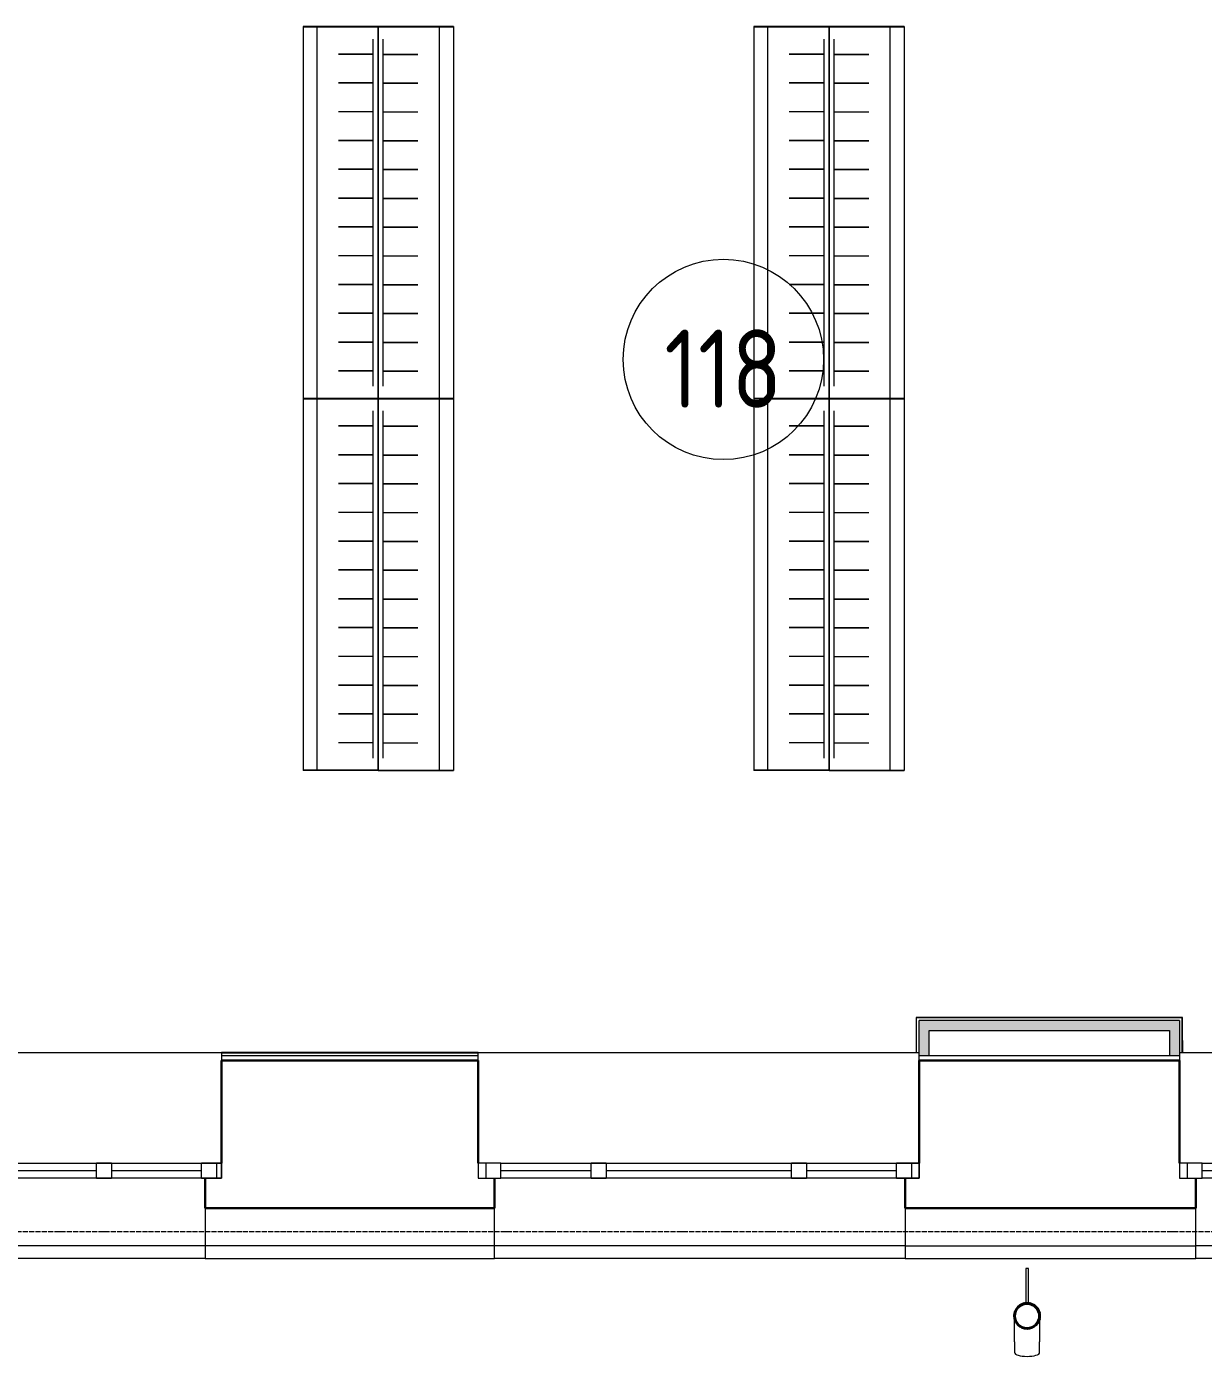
# Model space of a CAD drawing. Header units: millimetres. Extents: x -32 to 417638015, y -35 to 175284279.
# Drawn here: x 416296472 to 416301171, y 175232996 to 175238307 of the extents above; entities that cross this region are included whole.
import ezdxf

# ---------------------------------------------------------------- set-up
doc = ezdxf.new("R2010")
doc.units = ezdxf.units.MM
doc.linetypes.add('ADSK_Линия сетки', pattern=[25, 20, -2.5, 0, -2.5])
for name, color, linetype, lineweight in [('_ Окна', 7, 'Continuous', 9), ('_ЭМ_ТХобщее_слой', 7, 'Continuous', 30), ('Аннотация', 7, 'Continuous', 18), ('Обобщенные модели', 7, 'Continuous', 18), ('Окна', 7, 'Continuous', 9), ('Оси', 253, 'Continuous', 9), ('Стены внутренние', 7, 'Continuous', 18), ('Стены наружные', 7, 'Continuous', 18), ('Стены несущие', 7, 'Continuous', 30), ('Стены отделка', 7, 'Continuous', 30), ('Стены штриховка', 7, 'Continuous', 9), ('ШТРИХОВКА', 252, 'Continuous', 15)]:
    doc.layers.add(name, color=color, linetype=linetype, lineweight=lineweight)
doc.layers.add('Линии', color=7, linetype='Continuous', lineweight=9, true_color=0x00a600)
doc.layers.add('ЭОМ_Лотки рабочие', color=5, linetype='Continuous')
doc.styles.add('GOST Common', font='GOST_Common.ttf', dxfattribs={"width": 0.9, "height": 350})

# ---------------------------------------------------------------- blocks, each defined once
blk = doc.blocks.new('ТХ 1 этаж.')
at = {"color": 252, "lineweight": 0, "true_color": 0x939598}
for p, q in [((40534.3, 5240.8), (40234.3, 5240.8)), ((40234.3, 5240.8), (40234.3, 3755.8)), ((40234.3, 5240.8), (40534.3, 5240.8)), ((40290.3, 3755.8), (40290.3, 5240.8)), ((40534.3, 5240.8), (40534.3, 3755.8)), ((40534.3, 5240.8), (40534.3, 3755.8)), ((40534.3, 3755.8), (40534.3, 5240.8)), ((40534.3, 3755.8), (40534.3, 5240.8)), ((40534.3, 5240.8), (40834.3, 5240.8)), ((40834.3, 5240.8), (40534.3, 5240.8)), ((40778.3, 3755.8), (40778.3, 5240.8)), ((40834.3, 5240.8), (40834.3, 3755.8)), ((42334.3, 5240.8), (42034.3, 5240.8)), ((42034.3, 5240.8), (42034.3, 3755.8)), ((42034.3, 5240.8), (42334.3, 5240.8)), ((42090.3, 3755.8), (42090.3, 5240.8)), ((42334.3, 5240.8), (42334.3, 3755.8)), ((42334.3, 5240.8), (42334.3, 3755.8)), ((42334.3, 3755.8), (42334.3, 5240.8)), ((42334.3, 3755.8), (42334.3, 5240.8)), ((42334.3, 5240.8), (42634.3, 5240.8)), ((42634.3, 5240.8), (42334.3, 5240.8)), ((42578.3, 3755.8), (42578.3, 5240.8)), ((42634.3, 5240.8), (42634.3, 3755.8)), ((40514.3, 3805.8), (40514.3, 5190.8)), ((40554.3, 3805.8), (40554.3, 5190.8)), ((42314.3, 3805.8), (42314.3, 5190.8)), ((42354.3, 3805.8), (42354.3, 5190.8)), ((40514.3, 5130.8), (40375.7, 5130.8)), ((40554.3, 5130.8), (40692.9, 5130.8)), ((42314.3, 5130.8), (42175.7, 5130.8)), ((42354.3, 5130.8), (42492.9, 5130.8)), ((40514.3, 5015.8), (40375.7, 5015.8)), ((40554.3, 5015.8), (40692.9, 5015.8)), ((42314.3, 5015.8), (42175.7, 5015.8)), ((42354.3, 5015.8), (42492.9, 5015.8)), ((40514.3, 4900.8), (40375.7, 4900.8)), ((40554.3, 4900.8), (40692.9, 4900.8)), ((42314.3, 4900.8), (42175.7, 4900.8)), ((42354.3, 4900.8), (42492.9, 4900.8)), ((40514.3, 4785.8), (40375.7, 4785.8)), ((40554.3, 4785.8), (40692.9, 4785.8)), ((42314.3, 4785.8), (42175.7, 4785.8)), ((42354.3, 4785.8), (42492.9, 4785.8)), ((40514.3, 4670.8), (40375.7, 4670.8)), ((40554.3, 4670.8), (40692.9, 4670.8)), ((42314.3, 4670.8), (42175.7, 4670.8)), ((42354.3, 4670.8), (42492.9, 4670.8)), ((40514.3, 4555.8), (40375.7, 4555.8)), ((40554.3, 4555.8), (40692.9, 4555.8)), ((42314.3, 4555.8), (42175.7, 4555.8)), ((42354.3, 4555.8), (42492.9, 4555.8)), ((40514.3, 4440.8), (40375.7, 4440.8)), ((40554.3, 4440.8), (40692.9, 4440.8)), ((42314.3, 4440.8), (42175.7, 4440.8)), ((42354.3, 4440.8), (42492.9, 4440.8)), ((40514.3, 4325.8), (40375.7, 4325.8)), ((40554.3, 4325.8), (40692.9, 4325.8)), ((42314.3, 4325.8), (42175.7, 4325.8)), ((42354.3, 4325.8), (42492.9, 4325.8)), ((40514.3, 4210.8), (40375.7, 4210.8)), ((40554.3, 4210.8), (40692.9, 4210.8)), ((42314.3, 4210.8), (42175.7, 4210.8)), ((42354.3, 4210.8), (42492.9, 4210.8)), ((40514.3, 4095.8), (40375.7, 4095.8)), ((40554.3, 4095.8), (40692.9, 4095.8)), ((42314.3, 4095.8), (42175.7, 4095.8)), ((42354.3, 4095.8), (42492.9, 4095.8)), ((40514.3, 3980.8), (40375.7, 3980.8)), ((40554.3, 3980.8), (40692.9, 3980.8)), ((42314.3, 3980.8), (42175.7, 3980.8)), ((42354.3, 3980.8), (42492.9, 3980.8)), ((40514.3, 3865.8), (40375.7, 3865.8)), ((40554.3, 3865.8), (40692.9, 3865.8)), ((42314.3, 3865.8), (42175.7, 3865.8)), ((42354.3, 3865.8), (42492.9, 3865.8)), ((40534.3, 3755.8), (40234.3, 3755.8)), ((40234.3, 3755.8), (40234.3, 2270.8)), ((40234.3, 3755.8), (40534.3, 3755.8)), ((40534.3, 3755.8), (40234.3, 3755.8)), ((40290.3, 2270.8), (40290.3, 3755.8)), ((40534.3, 3755.8), (40534.3, 2270.8)), ((40534.3, 3755.8), (40534.3, 2270.8)), ((40534.3, 2270.8), (40534.3, 3755.8)), ((40534.3, 2270.8), (40534.3, 3755.8)), ((40534.3, 3755.8), (40834.3, 3755.8)), ((40834.3, 3755.8), (40534.3, 3755.8)), ((40534.3, 3755.8), (40834.3, 3755.8)), ((40778.3, 2270.8), (40778.3, 3755.8)), ((40834.3, 3755.8), (40834.3, 2270.8)), ((42334.3, 3755.8), (42034.3, 3755.8)), ((42034.3, 3755.8), (42034.3, 2270.8)), ((42034.3, 3755.8), (42334.3, 3755.8)), ((42334.3, 3755.8), (42034.3, 3755.8)), ((42090.3, 2270.8), (42090.3, 3755.8)), ((42334.3, 3755.8), (42334.3, 2270.8)), ((42334.3, 3755.8), (42334.3, 2270.8)), ((42334.3, 2270.8), (42334.3, 3755.8)), ((42334.3, 2270.8), (42334.3, 3755.8)), ((42334.3, 3755.8), (42634.3, 3755.8)), ((42634.3, 3755.8), (42334.3, 3755.8)), ((42334.3, 3755.8), (42634.3, 3755.8)), ((42578.3, 2270.8), (42578.3, 3755.8)), ((42634.3, 3755.8), (42634.3, 2270.8)), ((40514.3, 2320.8), (40514.3, 3705.8)), ((40554.3, 2320.8), (40554.3, 3705.8)), ((42314.3, 2320.8), (42314.3, 3705.8)), ((42354.3, 2320.8), (42354.3, 3705.8)), ((40514.3, 3645.8), (40375.7, 3645.8)), ((40554.3, 3645.8), (40692.9, 3645.8)), ((42314.3, 3645.8), (42175.7, 3645.8)), ((42354.3, 3645.8), (42492.9, 3645.8)), ((40514.3, 3530.8), (40375.7, 3530.8)), ((40554.3, 3530.8), (40692.9, 3530.8)), ((42314.3, 3530.8), (42175.7, 3530.8)), ((42354.3, 3530.8), (42492.9, 3530.8)), ((40514.3, 3415.8), (40375.7, 3415.8)), ((40554.3, 3415.8), (40692.9, 3415.8)), ((42314.3, 3415.8), (42175.7, 3415.8)), ((42354.3, 3415.8), (42492.9, 3415.8)), ((40514.3, 3300.8), (40375.7, 3300.8)), ((40554.3, 3300.8), (40692.9, 3300.8)), ((42314.3, 3300.8), (42175.7, 3300.8)), ((42354.3, 3300.8), (42492.9, 3300.8)), ((40514.3, 3185.8), (40375.7, 3185.8)), ((40554.3, 3185.8), (40692.9, 3185.8)), ((42314.3, 3185.8), (42175.7, 3185.8)), ((42354.3, 3185.8), (42492.9, 3185.8)), ((40514.3, 3070.8), (40375.7, 3070.8)), ((40554.3, 3070.8), (40692.9, 3070.8)), ((42314.3, 3070.8), (42175.7, 3070.8)), ((42354.3, 3070.8), (42492.9, 3070.8)), ((40514.3, 2955.8), (40375.7, 2955.8)), ((40554.3, 2955.8), (40692.9, 2955.8)), ((42314.3, 2955.8), (42175.7, 2955.8)), ((42354.3, 2955.8), (42492.9, 2955.8)), ((40514.3, 2840.8), (40375.7, 2840.8)), ((40554.3, 2840.8), (40692.9, 2840.8)), ((42314.3, 2840.8), (42175.7, 2840.8)), ((42354.3, 2840.8), (42492.9, 2840.8)), ((40514.3, 2725.8), (40375.7, 2725.8)), ((40554.3, 2725.8), (40692.9, 2725.8)), ((42314.3, 2725.8), (42175.7, 2725.8)), ((42354.3, 2725.8), (42492.9, 2725.8)), ((40514.3, 2610.8), (40375.7, 2610.8)), ((40554.3, 2610.8), (40692.9, 2610.8)), ((42314.3, 2610.8), (42175.7, 2610.8)), ((42354.3, 2610.8), (42492.9, 2610.8)), ((40514.3, 2495.8), (40375.7, 2495.8)), ((40554.3, 2495.8), (40692.9, 2495.8)), ((42314.3, 2495.8), (42175.7, 2495.8)), ((42354.3, 2495.8), (42492.9, 2495.8)), ((40514.3, 2380.8), (40375.7, 2380.8)), ((40554.3, 2380.8), (40692.9, 2380.8)), ((42314.3, 2380.8), (42175.7, 2380.8)), ((42354.3, 2380.8), (42492.9, 2380.8)), ((40534.3, 2270.8), (40234.3, 2270.8)), ((40534.3, 2270.8), (40834.3, 2270.8)), ((42334.3, 2270.8), (42034.3, 2270.8)), ((42334.3, 2270.8), (42634.3, 2270.8))]:
    blk.add_line(p, q, dxfattribs=at)
blk = doc.blocks.new('1 этаж')
at = {"layer": 'Стены внутренние'}
for points in [[(35837.326, 2687.133), (35877.326, 2687.133), (35877.326, 2827.133), (35837.326, 2827.133), (35837.326, 2699.133)], [(36671.201, 2787.133), (36877.329, 2787.133), (36877.329, 2827.133), (35877.326, 2827.133), (35877.326, 2787.133), (36043.4, 2787.133)], [(36837.329, 2687.133), (36877.329, 2687.133), (36877.329, 2787.133), (36837.329, 2787.133)]]:
    blk.add_hatch(color=8, dxfattribs=at).paths.add_polyline_path(points)
at = {"layer": '_ Окна', "color": 8, "lineweight": 18}
for p, q in [((32552.327, 2197.133), (32552.327, 2257.133)), ((32552.327, 2257.133), (32612.327, 2257.133)), ((32612.327, 2257.133), (32612.327, 2197.133)), ((32972.327, 2197.133), (32972.327, 2257.133)), ((32972.327, 2257.133), (33052.327, 2257.133)), ((33052.327, 2257.133), (33052.327, 2197.133)), ((34167.326, 2257.133), (34077.326, 2257.133)), ((34077.326, 2257.133), (34077.326, 2197.133)), ((34167.326, 2197.133), (34167.326, 2257.133)), ((34527.326, 2197.133), (34527.326, 2257.133)), ((34527.326, 2257.133), (34587.326, 2257.133)), ((34587.326, 2257.133), (34587.326, 2197.133)), ((35327.326, 2197.133), (35327.326, 2257.133)), ((35327.326, 2257.133), (35387.326, 2257.133)), ((35387.326, 2257.133), (35387.326, 2197.133)), ((35747.326, 2197.133), (35747.326, 2257.133)), ((35747.326, 2257.133), (35837.326, 2257.133)), ((35837.326, 2257.133), (35837.326, 2197.133)), ((36967.329, 2257.133), (36877.329, 2257.133)), ((36877.329, 2257.133), (36877.329, 2197.133)), ((36967.329, 2197.133), (36967.329, 2257.133)), ((32612.327, 2197.133), (32552.327, 2197.133)), ((33052.327, 2197.133), (32972.327, 2197.133)), ((34077.326, 2197.133), (34167.326, 2197.133)), ((34587.326, 2197.133), (34527.326, 2197.133)), ((35387.326, 2197.133), (35327.326, 2197.133)), ((35837.326, 2197.133), (35747.326, 2197.133)), ((36877.329, 2197.133), (36967.329, 2197.133))]:
    blk.add_line(p, q, dxfattribs=at)
at = {"layer": '_ Окна', "color": 8}
for p, q in [((33032.327, 2257.133), (33032.327, 2197.133)), ((34107.326, 2257.133), (34107.326, 2197.133)), ((35807.326, 2257.133), (35807.326, 2197.133)), ((36907.329, 2257.133), (36907.329, 2197.133)), ((32552.327, 2227.133), (31732.327, 2227.133)), ((32972.327, 2227.133), (32612.327, 2227.133)), ((34527.326, 2227.133), (34167.326, 2227.133)), ((35327.326, 2227.133), (34587.326, 2227.133)), ((35747.326, 2227.133), (35387.326, 2227.133)), ((37327.329, 2227.133), (36967.329, 2227.133))]:
    blk.add_line(p, q, dxfattribs=at)
at = {"layer": 'Линии', "color": 8}
blk.add_circle((35055.783, 5466.902), 400, dxfattribs=at)
at = {"layer": 'Обобщенные модели', "color": 8}
for p, q in [((36263.627, 1837.133), (36263.627, 1697.992)), ((36273.627, 1837.133), (36263.627, 1837.133)), ((36273.627, 1697.992), (36273.627, 1837.133)), ((36218.627, 1543.486), (36218.627, 1500.982)), ((36318.627, 1500.982), (36318.627, 1543.486))]:
    blk.add_line(p, q, dxfattribs=at)
at = {"layer": 'Обобщенные модели', "color": 8, "flags": 128}
for points in [[(36218.627, 1543.486), (36218.627, 1549.154), (36218.627, 1554.738), (36218.627, 1560.231), (36218.627, 1565.622), (36218.627, 1570.904), (36218.627, 1576.068), (36218.627, 1581.105), (36218.627, 1586.008), (36218.627, 1590.77), (36218.627, 1595.381), (36218.627, 1599.835), (36218.627, 1604.125), (36218.627, 1608.243), (36218.627, 1612.184), (36218.627, 1615.941), (36218.627, 1619.508), (36218.627, 1622.879), (36218.627, 1626.048), (36218.627, 1629.012), (36218.627, 1631.764), (36218.627, 1634.117)], [(36318.627, 1634.117), (36318.627, 1632.846), (36318.627, 1630.183), (36318.627, 1627.306), (36318.627, 1624.222), (36318.627, 1620.934), (36318.627, 1617.448), (36318.627, 1613.769), (36318.627, 1609.904), (36318.627, 1605.859), (36318.627, 1601.639), (36318.627, 1597.253), (36318.627, 1592.706), (36318.627, 1588.006), (36318.627, 1583.161), (36318.627, 1578.179), (36318.627, 1573.066), (36318.627, 1567.833), (36318.627, 1562.486), (36318.627, 1557.034), (36318.627, 1551.487), (36318.627, 1545.853), (36318.627, 1543.486)]]:
    blk.add_lwpolyline(points, dxfattribs=at)
at = {"layer": 'Обобщенные модели', "color": 8}
for start, end in [(90, 270), (270, 90)]:
    blk.add_arc((36268.627, 1647.133), 52, start, end, dxfattribs=at)
at = {"layer": 'Обобщенные модели', "color": 8, "lineweight": 40}
for start, end in [(90, 270), (270, 90)]:
    blk.add_arc((36268.627, 1647.133), 50, start, end, dxfattribs=at)
at = {"layer": 'Обобщенные модели', "color": 8}
for start_param, end_param in [(3.14159265, 4.71238898), (4.71238898, 6.28318531)]:
    blk.add_ellipse((36268.627, 1500.982), major_axis=(50, 0), ratio=0.30901699, start_param=start_param, end_param=end_param, dxfattribs=at)
at = {"layer": 'Окна', "color": 8}
for p, q in [((31732.327, 2257.133), (32552.327, 2257.133)), ((32612.327, 2257.133), (32552.327, 2257.133)), ((32612.327, 2257.133), (32972.327, 2257.133)), ((33052.327, 2257.133), (32972.327, 2257.133)), ((33052.327, 2197.133), (33052.327, 2257.133)), ((34167.326, 2257.133), (34077.326, 2257.133)), ((34077.326, 2257.133), (34077.326, 2197.133)), ((34167.326, 2257.133), (34527.326, 2257.133)), ((34587.326, 2257.133), (34527.326, 2257.133)), ((34587.326, 2257.133), (35327.326, 2257.133)), ((35387.326, 2257.133), (35327.326, 2257.133)), ((35387.326, 2257.133), (35747.326, 2257.133)), ((35837.326, 2257.133), (35747.326, 2257.133)), ((35837.326, 2197.133), (35837.326, 2257.133)), ((36967.329, 2257.133), (36877.329, 2257.133)), ((36877.329, 2257.133), (36877.329, 2197.133)), ((36967.329, 2257.133), (37327.329, 2257.133)), ((32552.327, 2197.133), (31732.327, 2197.133)), ((32552.327, 2197.133), (32612.327, 2197.133)), ((32972.327, 2197.133), (32612.327, 2197.133)), ((32972.327, 2197.133), (33052.327, 2197.133)), ((34077.326, 2197.133), (34167.326, 2197.133)), ((34527.326, 2197.133), (34167.326, 2197.133)), ((34527.326, 2197.133), (34587.326, 2197.133)), ((35327.326, 2197.133), (34587.326, 2197.133)), ((35327.326, 2197.133), (35387.326, 2197.133)), ((35747.326, 2197.133), (35387.326, 2197.133)), ((35747.326, 2197.133), (35837.326, 2197.133)), ((36877.329, 2197.133), (36967.329, 2197.133)), ((37327.329, 2197.133), (36967.329, 2197.133))]:
    blk.add_line(p, q, dxfattribs=at)
at = {"layer": 'Оси', "color": 8, "linetype": 'ADSK_Линия сетки'}
blk.add_line((-9557.528, 1983.902), (56672.201, 1983.902), dxfattribs=at)
at = {"layer": 'Стены наружные', "color": 8}
for p, q in [((36889.329, 2747.133), (36889.329, 2699.133)), ((31244.327, 2699.133), (33052.327, 2699.133)), ((34077.326, 2699.133), (35825.326, 2699.133)), ((36877.329, 2699.133), (38635.329, 2699.133)), ((32987.327, 1927.133), (31337.368, 1927.133)), ((35782.326, 1927.133), (34142.326, 1927.133)), ((38582.329, 1927.133), (36942.329, 1927.133)), ((32987.327, 1877.133), (31337.368, 1877.133)), ((35782.326, 1877.133), (34142.326, 1877.133)), ((38582.329, 1877.133), (36942.329, 1877.133))]:
    blk.add_line(p, q, dxfattribs=at)
at = {"layer": 'Стены несущие', "color": 8}
for p, q in [((33052.327, 2667.133), (34077.326, 2667.133)), ((33052.327, 2667.133), (33052.327, 2257.133)), ((34077.326, 2257.133), (34077.326, 2667.133)), ((35837.326, 2667.133), (35837.326, 2257.133)), ((36877.329, 2667.133), (35837.326, 2667.133)), ((36877.329, 2257.133), (36877.329, 2667.133)), ((32987.327, 2197.133), (32987.327, 2077.133)), ((34142.326, 2077.133), (34142.326, 2197.133)), ((35782.326, 2197.133), (35782.326, 2077.133)), ((36942.329, 2077.133), (36942.329, 2197.133)), ((34142.326, 2077.133), (32987.327, 2077.133)), ((36942.329, 2077.133), (35782.326, 2077.133))]:
    blk.add_line(p, q, dxfattribs=at)
at = {"layer": 'Стены отделка', "color": 8, "lineweight": 9}
for p, q in [((35825.326, 2839.133), (35825.326, 2699.133)), ((36887.329, 2839.133), (35827.326, 2839.133)), ((36877.329, 2827.133), (35837.326, 2827.133)), ((35837.326, 2667.133), (35837.326, 2827.133)), ((36877.329, 2827.133), (36877.329, 2667.133)), ((36889.329, 2747.133), (36889.329, 2837.133)), ((35877.326, 2787.133), (36837.329, 2787.133)), ((35877.326, 2687.133), (35877.326, 2787.133)), ((36837.329, 2787.133), (36837.329, 2687.133)), ((33052.327, 2699.133), (33052.327, 2667.133)), ((34077.326, 2699.133), (33052.327, 2699.133)), ((33052.327, 2687.133), (33053.327, 2687.133)), ((33052.327, 2667.133), (33052.327, 2667.133)), ((34077.326, 2667.133), (34077.326, 2699.133)), ((35825.326, 2699.133), (35837.326, 2699.133)), ((35837.326, 2687.133), (35877.326, 2687.133)), ((35877.326, 2687.133), (36877.329, 2687.133)), ((32987.327, 2077.133), (32987.327, 1877.133)), ((34142.326, 1877.133), (34142.326, 2077.133)), ((35782.326, 2077.133), (35782.326, 1877.133)), ((36942.329, 1877.133), (36942.329, 2077.133)), ((32988.327, 1927.133), (32987.327, 1927.133)), ((35783.326, 1927.133), (35782.326, 1927.133)), ((32987.327, 1877.133), (34142.326, 1877.133)), ((35782.326, 1877.133), (36942.329, 1877.133))]:
    blk.add_line(p, q, dxfattribs=at)
at = {"layer": 'Стены штриховка', "color": 8}
for p, q in [((35827.326, 2839.133), (35825.326, 2839.133)), ((36889.329, 2837.133), (35825.326, 2837.133)), ((35827.326, 2699.133), (35827.326, 2839.133)), ((36887.329, 2699.133), (36887.329, 2839.133)), ((36889.329, 2839.133), (36887.329, 2839.133)), ((36889.329, 2837.133), (36889.329, 2839.133)), ((34077.326, 2697.133), (33052.327, 2697.133)), ((33053.327, 2687.133), (34077.326, 2687.133)), ((34142.326, 1927.133), (32988.327, 1927.133)), ((35783.326, 1927.133), (36942.329, 1927.133))]:
    blk.add_line(p, q, dxfattribs=at)
at = {"layer": 'ЭОМ_Лотки рабочие'}
blk.add_blockref('ТХ 1 этаж.', (-6856.492, 1554.379), dxfattribs=at)
at = {"layer": 'Аннотация', "color": 8, "lineweight": 9, "insert": (35055.783, 5429.954), "char_height": 312.5, "width": 520.21112, "attachment_point": 5, "line_spacing_factor": 1.022766, "style": 'GOST Common'}
blk.add_mtext('118', dxfattribs=at)
blk = doc.blocks.new('_ЭМ_ТХ2_1этаж')
at = {"color": 252, "lineweight": 0, "true_color": 0x939598}
for p, q in [((151682.2, -63952.8), (151382.2, -63952.8)), ((151382.2, -63952.8), (151382.2, -65437.8)), ((151382.2, -63952.8), (151682.2, -63952.8)), ((151438.2, -65437.8), (151438.2, -63952.8)), ((151682.2, -63952.8), (151682.2, -65437.8)), ((151682.2, -63952.8), (151682.2, -65437.8)), ((151682.2, -65437.8), (151682.2, -63952.8)), ((151682.2, -65437.8), (151682.2, -63952.8)), ((151682.2, -63952.8), (151982.2, -63952.8)), ((151982.2, -63952.8), (151682.2, -63952.8)), ((151926.2, -65437.8), (151926.2, -63952.8)), ((151982.2, -63952.8), (151982.2, -65437.8)), ((153482.2, -63952.8), (153182.2, -63952.8)), ((153182.2, -63952.8), (153182.2, -65437.8)), ((153182.2, -63952.8), (153482.2, -63952.8)), ((153238.2, -65437.8), (153238.2, -63952.8)), ((153482.2, -63952.8), (153482.2, -65437.8)), ((153482.2, -63952.8), (153482.2, -65437.8)), ((153482.2, -65437.8), (153482.2, -63952.8)), ((153482.2, -65437.8), (153482.2, -63952.8)), ((153482.2, -63952.8), (153782.2, -63952.8)), ((153782.2, -63952.8), (153482.2, -63952.8)), ((153726.2, -65437.8), (153726.2, -63952.8)), ((153782.2, -63952.8), (153782.2, -65437.8)), ((151662.2, -65387.8), (151662.2, -64002.8)), ((151702.2, -65387.8), (151702.2, -64002.8)), ((153462.2, -65387.8), (153462.2, -64002.8)), ((153502.2, -65387.8), (153502.2, -64002.8)), ((151662.2, -64062.8), (151523.6, -64062.8)), ((151702.2, -64062.8), (151840.8, -64062.8)), ((153462.2, -64062.8), (153323.6, -64062.8)), ((153502.2, -64062.8), (153640.8, -64062.8)), ((151662.2, -64177.8), (151523.6, -64177.8)), ((151702.2, -64177.8), (151840.8, -64177.8)), ((153462.2, -64177.8), (153323.6, -64177.8)), ((153502.2, -64177.8), (153640.8, -64177.8)), ((151662.2, -64292.8), (151523.6, -64292.8)), ((151702.2, -64292.8), (151840.8, -64292.8)), ((153462.2, -64292.8), (153323.6, -64292.8)), ((153502.2, -64292.8), (153640.8, -64292.8)), ((151662.2, -64407.8), (151523.6, -64407.8)), ((151702.2, -64407.8), (151840.8, -64407.8)), ((153462.2, -64407.8), (153323.6, -64407.8)), ((153502.2, -64407.8), (153640.8, -64407.8)), ((151662.2, -64522.8), (151523.6, -64522.8)), ((151702.2, -64522.8), (151840.8, -64522.8)), ((153462.2, -64522.8), (153323.6, -64522.8)), ((153502.2, -64522.8), (153640.8, -64522.8)), ((151662.2, -64637.8), (151523.6, -64637.8)), ((151702.2, -64637.8), (151840.8, -64637.8)), ((153462.2, -64637.8), (153323.6, -64637.8)), ((153502.2, -64637.8), (153640.8, -64637.8)), ((151662.2, -64752.8), (151523.6, -64752.8)), ((151702.2, -64752.8), (151840.8, -64752.8)), ((153462.2, -64752.8), (153323.6, -64752.8)), ((153502.2, -64752.8), (153640.8, -64752.8)), ((151662.2, -64867.8), (151523.6, -64867.8)), ((151702.2, -64867.8), (151840.8, -64867.8)), ((153462.2, -64867.8), (153323.6, -64867.8)), ((153502.2, -64867.8), (153640.8, -64867.8)), ((151662.2, -64982.8), (151523.6, -64982.8)), ((151702.2, -64982.8), (151840.8, -64982.8)), ((153462.2, -64982.8), (153323.6, -64982.8)), ((153502.2, -64982.8), (153640.8, -64982.8)), ((151662.2, -65097.8), (151523.6, -65097.8)), ((151702.2, -65097.8), (151840.8, -65097.8)), ((153462.2, -65097.8), (153323.6, -65097.8)), ((153502.2, -65097.8), (153640.8, -65097.8)), ((151662.2, -65212.8), (151523.6, -65212.8)), ((151702.2, -65212.8), (151840.8, -65212.8)), ((153462.2, -65212.8), (153323.6, -65212.8)), ((153502.2, -65212.8), (153640.8, -65212.8)), ((151662.2, -65327.8), (151523.6, -65327.8)), ((151702.2, -65327.8), (151840.8, -65327.8)), ((153462.2, -65327.8), (153323.6, -65327.8)), ((153502.2, -65327.8), (153640.8, -65327.8)), ((151682.2, -65437.8), (151382.2, -65437.8)), ((151382.2, -65437.8), (151382.2, -66922.8)), ((151382.2, -65437.8), (151682.2, -65437.8)), ((151682.2, -65437.8), (151382.2, -65437.8)), ((151438.2, -66922.8), (151438.2, -65437.8)), ((151682.2, -65437.8), (151682.2, -66922.8)), ((151682.2, -65437.8), (151682.2, -66922.8)), ((151682.2, -66922.8), (151682.2, -65437.8)), ((151682.2, -66922.8), (151682.2, -65437.8)), ((151682.2, -65437.8), (151982.2, -65437.8)), ((151982.2, -65437.8), (151682.2, -65437.8)), ((151682.2, -65437.8), (151982.2, -65437.8)), ((151926.2, -66922.8), (151926.2, -65437.8)), ((151982.2, -65437.8), (151982.2, -66922.8)), ((153482.2, -65437.8), (153182.2, -65437.8)), ((153182.2, -65437.8), (153182.2, -66922.8)), ((153182.2, -65437.8), (153482.2, -65437.8)), ((153482.2, -65437.8), (153182.2, -65437.8)), ((153238.2, -66922.8), (153238.2, -65437.8)), ((153482.2, -65437.8), (153482.2, -66922.8)), ((153482.2, -65437.8), (153482.2, -66922.8)), ((153482.2, -66922.8), (153482.2, -65437.8)), ((153482.2, -66922.8), (153482.2, -65437.8)), ((153482.2, -65437.8), (153782.2, -65437.8)), ((153782.2, -65437.8), (153482.2, -65437.8)), ((153482.2, -65437.8), (153782.2, -65437.8)), ((153726.2, -66922.8), (153726.2, -65437.8)), ((153782.2, -65437.8), (153782.2, -66922.8)), ((151662.2, -66872.8), (151662.2, -65487.8)), ((151702.2, -66872.8), (151702.2, -65487.8)), ((153462.2, -66872.8), (153462.2, -65487.8)), ((153502.2, -66872.8), (153502.2, -65487.8)), ((151662.2, -65547.8), (151523.6, -65547.8)), ((151702.2, -65547.8), (151840.8, -65547.8)), ((153462.2, -65547.8), (153323.6, -65547.8)), ((153502.2, -65547.8), (153640.8, -65547.8)), ((151662.2, -65662.8), (151523.6, -65662.8)), ((151702.2, -65662.8), (151840.8, -65662.8)), ((153462.2, -65662.8), (153323.6, -65662.8)), ((153502.2, -65662.8), (153640.8, -65662.8)), ((151662.2, -65777.8), (151523.6, -65777.8)), ((151702.2, -65777.8), (151840.8, -65777.8)), ((153462.2, -65777.8), (153323.6, -65777.8)), ((153502.2, -65777.8), (153640.8, -65777.8)), ((151662.2, -65892.8), (151523.6, -65892.8)), ((151702.2, -65892.8), (151840.8, -65892.8)), ((153462.2, -65892.8), (153323.6, -65892.8)), ((153502.2, -65892.8), (153640.8, -65892.8)), ((151662.2, -66007.8), (151523.6, -66007.8)), ((151702.2, -66007.8), (151840.8, -66007.8)), ((153462.2, -66007.8), (153323.6, -66007.8)), ((153502.2, -66007.8), (153640.8, -66007.8)), ((151662.2, -66122.8), (151523.6, -66122.8)), ((151702.2, -66122.8), (151840.8, -66122.8)), ((153462.2, -66122.8), (153323.6, -66122.8)), ((153502.2, -66122.8), (153640.8, -66122.8)), ((151662.2, -66237.8), (151523.6, -66237.8)), ((151702.2, -66237.8), (151840.8, -66237.8)), ((153462.2, -66237.8), (153323.6, -66237.8)), ((153502.2, -66237.8), (153640.8, -66237.8)), ((151662.2, -66352.8), (151523.6, -66352.8)), ((151702.2, -66352.8), (151840.8, -66352.8)), ((153462.2, -66352.8), (153323.6, -66352.8)), ((153502.2, -66352.8), (153640.8, -66352.8)), ((151662.2, -66467.8), (151523.6, -66467.8)), ((151702.2, -66467.8), (151840.8, -66467.8)), ((153462.2, -66467.8), (153323.6, -66467.8)), ((153502.2, -66467.8), (153640.8, -66467.8)), ((151662.2, -66582.8), (151523.6, -66582.8)), ((151702.2, -66582.8), (151840.8, -66582.8)), ((153462.2, -66582.8), (153323.6, -66582.8)), ((153502.2, -66582.8), (153640.8, -66582.8)), ((151662.2, -66697.8), (151523.6, -66697.8)), ((151702.2, -66697.8), (151840.8, -66697.8)), ((153462.2, -66697.8), (153323.6, -66697.8)), ((153502.2, -66697.8), (153640.8, -66697.8)), ((151662.2, -66812.8), (151523.6, -66812.8)), ((151702.2, -66812.8), (151840.8, -66812.8)), ((153462.2, -66812.8), (153323.6, -66812.8)), ((153502.2, -66812.8), (153640.8, -66812.8)), ((151682.2, -66922.8), (151382.2, -66922.8)), ((151682.2, -66922.8), (151982.2, -66922.8)), ((153482.2, -66922.8), (153182.2, -66922.8)), ((153482.2, -66922.8), (153782.2, -66922.8))]:
    blk.add_line(p, q, dxfattribs=at)

msp = doc.modelspace()

# ---------------------------------------------------------------- block references
at = {"layer": '_ЭМ_ТХобщее_слой', "lineweight": 50}
msp.add_blockref('_ЭМ_ТХ2_1этаж', (416146193.7, 175302259.6), dxfattribs=at)
at = {"layer": 'ШТРИХОВКА'}
msp.add_blockref('1 этаж', (416264198.1, 175231510.7), dxfattribs=at)

doc.saveas('drawing.dxf')
